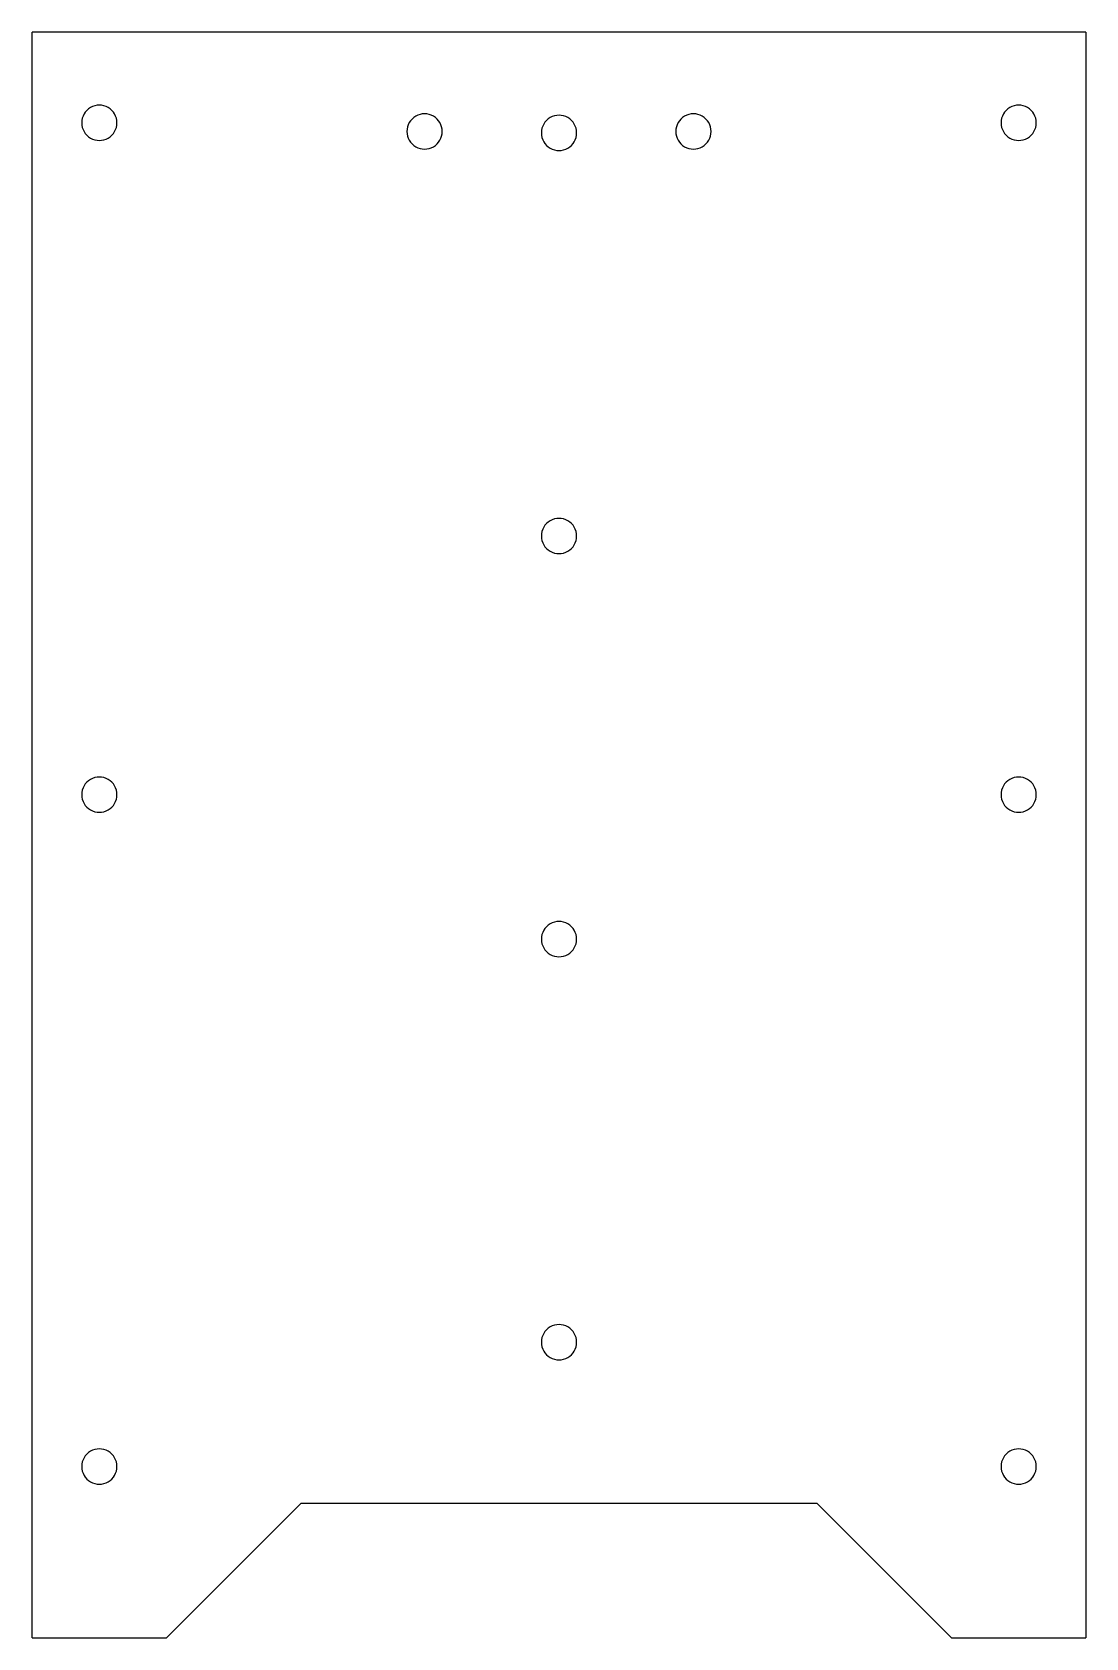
# Model space of a CAD drawing. Extents: x -78 to 78, y -74 to 165.
import ezdxf

# ---------------------------------------------------------------- set-up
doc = ezdxf.new("R2010")
doc.units = 0
doc.layers.get('0').update_dxf_attribs({"linetype": 'CONTINUOUS'})

msp = doc.modelspace()

# ---------------------------------------------------------------- linework, layer by layer
at = {"color": 7}
for points in [[(78.4, 165), (-78.4, 165)], [(-78.4, -74), (-78.4, 165)], [(78.4, 165), (78.4, -74)], [(-65.775, 151.5), (-65.775, 151.5)], [(71.025, 151.5), (71.025, 151.5)], [(-17.375, 150.210247), (-17.375, 150.210247)], [(2.625, 150), (2.625, 150)], [(22.625, 150.210247), (22.625, 150.210247)], [(2.625, 90), (2.625, 90)], [(-65.775, 51.5), (-65.775, 51.5)], [(71.025, 51.5), (71.025, 51.5)], [(2.625, 30), (2.625, 30)], [(2.625, -30), (2.625, -30)], [(-65.775, -48.5), (-65.775, -48.5)], [(71.025, -48.5), (71.025, -48.5)], [(-78.4, -74), (-58.4, -74), (-38.4, -54)], [(38.4, -54), (-38.4, -54)], [(38.4, -54), (58.4, -74), (78.4, -74)]]:
    msp.add_lwpolyline(points, dxfattribs=at)
for points in [[(-69.7125, 153.773317), (-70.524678, 153.304406), (-71.025, 152.437822), (-71.025, 151.5)], [(-67.0875, 153.773317), (-67.899678, 154.242228), (-68.900322, 154.242228), (-69.7125, 153.773317)], [(-65.775, 151.5), (-65.775, 152.437822), (-66.275322, 153.304406), (-67.0875, 153.773317)], [(67.0875, 153.773317), (66.275322, 153.304406), (65.775, 152.437822), (65.775, 151.5)], [(69.7125, 153.773317), (68.900322, 154.242228), (67.899678, 154.242228), (67.0875, 153.773317)], [(71.025, 151.5), (71.025, 152.437822), (70.524678, 153.304406), (69.7125, 153.773317)], [(-71.025, 151.5), (-71.025, 150.562178), (-70.524678, 149.695594), (-69.7125, 149.226683)], [(-67.0875, 149.226683), (-66.275322, 149.695594), (-65.775, 150.562178), (-65.775, 151.5)], [(-21.3125, 152.483564), (-22.124678, 152.014653), (-22.625, 151.148069), (-22.625, 150.210247)], [(-18.6875, 152.483564), (-19.499678, 152.952475), (-20.500322, 152.952475), (-21.3125, 152.483564)], [(-17.375, 150.210247), (-17.375, 151.148069), (-17.875322, 152.014653), (-18.6875, 152.483564)], [(-1.3125, 152.273317), (-2.124678, 151.804406), (-2.625, 150.937822), (-2.625, 150)], [(1.3125, 152.273317), (0.500322, 152.742228), (-0.500322, 152.742228), (-1.3125, 152.273317)], [(2.625, 150), (2.625, 150.937822), (2.124678, 151.804406), (1.3125, 152.273317)], [(18.6875, 152.483564), (17.875322, 152.014653), (17.375, 151.148069), (17.375, 150.210247)], [(21.3125, 152.483564), (20.500322, 152.952475), (19.499678, 152.952475), (18.6875, 152.483564)], [(22.625, 150.210247), (22.625, 151.148069), (22.124678, 152.014653), (21.3125, 152.483564)], [(65.775, 151.5), (65.775, 150.562178), (66.275322, 149.695594), (67.0875, 149.226683)], [(69.7125, 149.226683), (70.524678, 149.695594), (71.025, 150.562178), (71.025, 151.5)], [(-69.7125, 149.226683), (-68.900322, 148.757772), (-67.899678, 148.757772), (-67.0875, 149.226683)], [(-22.625, 150.210247), (-22.625, 149.272425), (-22.124678, 148.405842), (-21.3125, 147.936931)], [(-18.6875, 147.936931), (-17.875322, 148.405842), (-17.375, 149.272425), (-17.375, 150.210247)], [(-2.625, 150), (-2.625, 149.062178), (-2.124678, 148.195594), (-1.3125, 147.726683)], [(1.3125, 147.726683), (2.124678, 148.195594), (2.625, 149.062178), (2.625, 150)], [(17.375, 150.210247), (17.375, 149.272425), (17.875322, 148.405842), (18.6875, 147.936931)], [(21.3125, 147.936931), (22.124678, 148.405842), (22.625, 149.272425), (22.625, 150.210247)], [(67.0875, 149.226683), (67.899678, 148.757772), (68.900322, 148.757772), (69.7125, 149.226683)], [(-21.3125, 147.936931), (-20.500322, 147.468019), (-19.499678, 147.468019), (-18.6875, 147.936931)], [(-1.3125, 147.726683), (-0.500322, 147.257772), (0.500322, 147.257772), (1.3125, 147.726683)], [(18.6875, 147.936931), (19.499678, 147.46802), (20.500322, 147.46802), (21.3125, 147.936931)], [(-1.3125, 92.273317), (-2.124678, 91.804406), (-2.625, 90.937822), (-2.625, 90)], [(1.3125, 92.273317), (0.500322, 92.742228), (-0.500322, 92.742228), (-1.3125, 92.273317)], [(2.625, 90), (2.625, 90.937822), (2.124678, 91.804406), (1.3125, 92.273317)], [(-2.625, 90), (-2.625, 89.062178), (-2.124678, 88.195594), (-1.3125, 87.726683)], [(1.3125, 87.726683), (2.124678, 88.195594), (2.625, 89.062178), (2.625, 90)], [(-1.3125, 87.726683), (-0.500322, 87.257772), (0.500322, 87.257772), (1.3125, 87.726683)], [(-69.7125, 53.773317), (-70.524678, 53.304406), (-71.025, 52.437822), (-71.025, 51.5)], [(-67.0875, 53.773317), (-67.899678, 54.242228), (-68.900322, 54.242228), (-69.7125, 53.773317)], [(-65.775, 51.5), (-65.775, 52.437822), (-66.275322, 53.304406), (-67.0875, 53.773317)], [(67.0875, 53.773317), (66.275322, 53.304406), (65.775, 52.437822), (65.775, 51.5)], [(69.7125, 53.773317), (68.900322, 54.242228), (67.899678, 54.242228), (67.0875, 53.773317)], [(71.025, 51.5), (71.025, 52.437822), (70.524678, 53.304406), (69.7125, 53.773317)], [(-71.025, 51.5), (-71.025, 50.562178), (-70.524678, 49.695594), (-69.7125, 49.226683)], [(-67.0875, 49.226683), (-66.275322, 49.695594), (-65.775, 50.562178), (-65.775, 51.5)], [(65.775, 51.5), (65.775, 50.562178), (66.275322, 49.695594), (67.0875, 49.226683)], [(69.7125, 49.226683), (70.524678, 49.695594), (71.025, 50.562178), (71.025, 51.5)], [(-69.7125, 49.226683), (-68.900322, 48.757772), (-67.899678, 48.757772), (-67.0875, 49.226683)], [(67.0875, 49.226683), (67.899678, 48.757772), (68.900322, 48.757772), (69.7125, 49.226683)], [(-1.3125, 32.273317), (-2.124678, 31.804406), (-2.625, 30.937822), (-2.625, 30)], [(1.3125, 32.273317), (0.500322, 32.742228), (-0.500322, 32.742228), (-1.3125, 32.273317)], [(2.625, 30), (2.625, 30.937822), (2.124678, 31.804406), (1.3125, 32.273317)], [(-2.625, 30), (-2.625, 29.062178), (-2.124678, 28.195594), (-1.3125, 27.726683)], [(1.3125, 27.726683), (2.124678, 28.195594), (2.625, 29.062178), (2.625, 30)], [(-1.3125, 27.726683), (-0.500322, 27.257772), (0.500322, 27.257772), (1.3125, 27.726683)], [(-1.3125, -27.726683), (-2.124678, -28.195594), (-2.625, -29.062178), (-2.625, -30)], [(1.3125, -27.726683), (0.500322, -27.257772), (-0.500322, -27.257772), (-1.3125, -27.726683)], [(2.625, -30), (2.625, -29.062178), (2.124678, -28.195594), (1.3125, -27.726683)], [(-2.625, -30), (-2.625, -30.937822), (-2.124678, -31.804406), (-1.3125, -32.273317)], [(1.3125, -32.273317), (2.124678, -31.804406), (2.625, -30.937822), (2.625, -30)], [(-1.3125, -32.273317), (-0.500322, -32.742228), (0.500322, -32.742228), (1.3125, -32.273317)], [(-69.7125, -46.226683), (-70.524678, -46.695594), (-71.025, -47.562178), (-71.025, -48.5)], [(-67.0875, -46.226683), (-67.899678, -45.757772), (-68.900322, -45.757772), (-69.7125, -46.226683)], [(-65.775, -48.5), (-65.775, -47.562178), (-66.275322, -46.695594), (-67.0875, -46.226683)], [(67.0875, -46.226683), (66.275322, -46.695594), (65.775, -47.562178), (65.775, -48.5)], [(69.7125, -46.226683), (68.900322, -45.757772), (67.899678, -45.757772), (67.0875, -46.226683)], [(71.025, -48.5), (71.025, -47.562178), (70.524678, -46.695594), (69.7125, -46.226683)], [(-71.025, -48.5), (-71.025, -49.437822), (-70.524678, -50.304406), (-69.7125, -50.773317)], [(-67.0875, -50.773317), (-66.275322, -50.304406), (-65.775, -49.437822), (-65.775, -48.5)], [(65.775, -48.5), (65.775, -49.437822), (66.275322, -50.304405), (67.0875, -50.773317)], [(69.7125, -50.773317), (70.524678, -50.304405), (71.025, -49.437822), (71.025, -48.5)], [(-69.7125, -50.773317), (-68.900322, -51.242228), (-67.899678, -51.242228), (-67.0875, -50.773317)], [(67.0875, -50.773317), (67.899678, -51.242228), (68.900322, -51.242228), (69.7125, -50.773317)]]:
    msp.add_open_spline(points, degree=3, dxfattribs=at)

doc.saveas('drawing.dxf')
